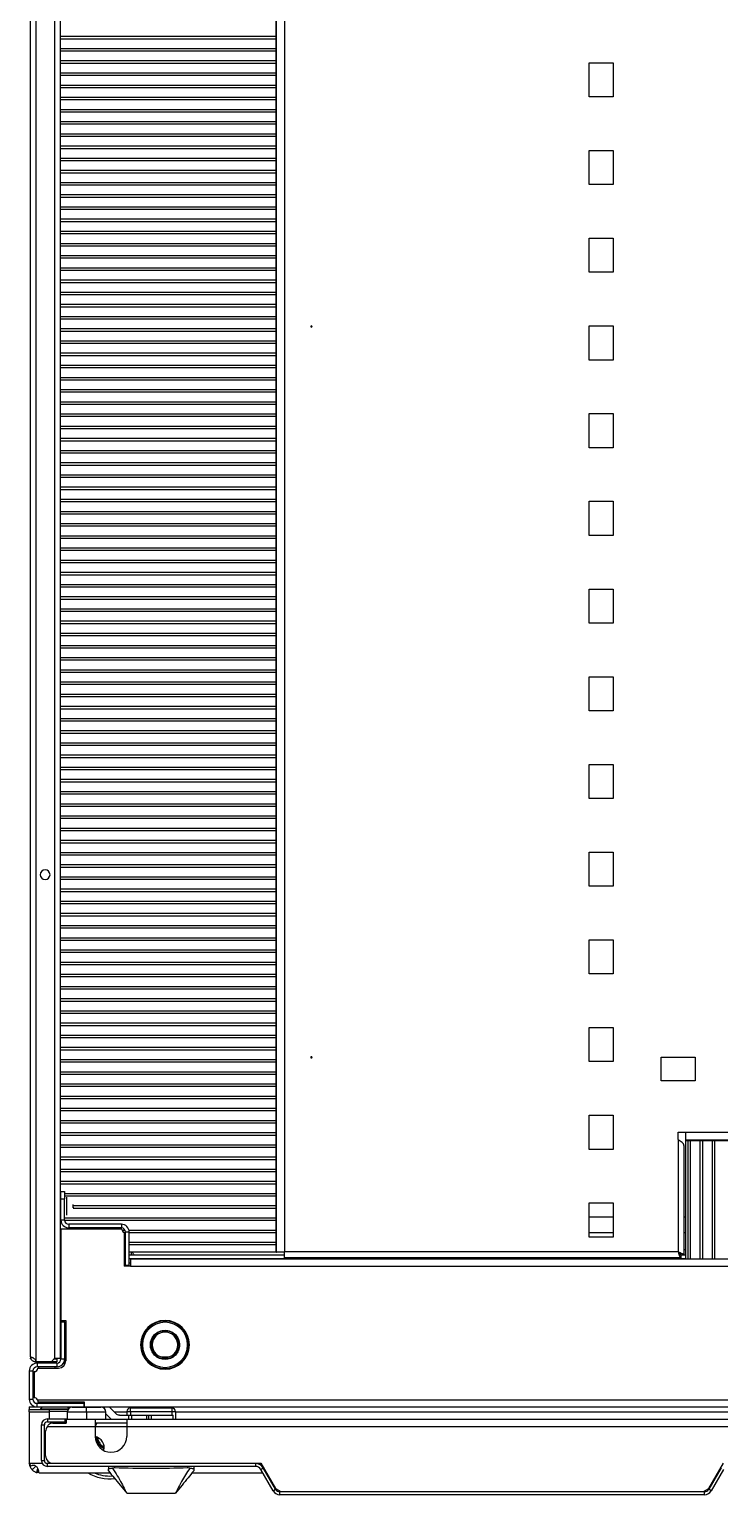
# Model space of a CAD drawing. Header units: millimetres. Extents: x 167 to 1022, y 285 to 720.
# Drawn here: x 671.8 to 700.1, y 599.3 to 659.5 of the extents above; entities that cross this region are included whole.
import ezdxf

# ---------------------------------------------------------------- set-up
doc = ezdxf.new("R2010")
doc.units = ezdxf.units.MM

msp = doc.modelspace()

# ---------------------------------------------------------------- linework, layer by layer
at = {"color": 7, "linetype": 'Continuous', "lineweight": 25}
for p, q in [((671.784, 713.524), (671.784, 605.004)), ((672.024, 713.715), (672.024, 604.812)), ((672.784, 713.639), (672.784, 604.889)), ((673.024, 713.624), (673.024, 604.904)), ((681.884, 609.264), (681.884, 709.264)), ((681.907, 609.264), (681.907, 709.264)), ((682.234, 709.249), (682.234, 609.279)), ((681.884, 659.164), (673.024, 659.164)), ((681.884, 659.064), (673.024, 659.064)), ((681.884, 658.664), (673.024, 658.664)), ((681.884, 658.564), (673.024, 658.564)), ((681.884, 658.164), (673.024, 658.164)), ((681.884, 658.064), (673.024, 658.064)), ((694.734, 658.089), (695.714, 658.089)), ((694.734, 656.689), (694.734, 658.089)), ((695.714, 658.089), (695.714, 656.689)), ((681.884, 657.664), (673.024, 657.664)), ((681.884, 657.564), (673.024, 657.564)), ((681.884, 657.164), (673.024, 657.164)), ((681.884, 657.064), (673.024, 657.064)), ((681.884, 656.664), (673.024, 656.664)), ((681.884, 656.564), (673.024, 656.564)), ((695.714, 656.689), (694.734, 656.689)), ((681.884, 656.164), (673.024, 656.164)), ((681.884, 656.064), (673.024, 656.064)), ((681.884, 655.664), (673.024, 655.664)), ((681.884, 655.564), (673.024, 655.564)), ((681.884, 655.164), (673.024, 655.164)), ((681.884, 655.064), (673.024, 655.064)), ((681.884, 654.664), (673.024, 654.664)), ((681.884, 654.564), (673.024, 654.564)), ((694.734, 653.089), (694.734, 654.489)), ((694.734, 654.489), (695.714, 654.489)), ((695.714, 654.489), (695.714, 653.089)), ((681.884, 654.164), (673.024, 654.164)), ((681.884, 654.064), (673.024, 654.064)), ((681.884, 653.664), (673.024, 653.664)), ((681.884, 653.564), (673.024, 653.564)), ((681.884, 653.164), (673.024, 653.164)), ((681.884, 653.064), (673.024, 653.064)), ((681.884, 652.664), (673.024, 652.664)), ((695.714, 653.089), (694.734, 653.089)), ((681.884, 652.564), (673.024, 652.564)), ((681.884, 652.164), (673.024, 652.164)), ((681.884, 652.064), (673.024, 652.064)), ((681.884, 651.664), (673.024, 651.664)), ((681.884, 651.564), (673.024, 651.564)), ((681.884, 651.164), (673.024, 651.164)), ((681.884, 651.064), (673.024, 651.064)), ((694.734, 650.889), (695.714, 650.889)), ((694.734, 649.489), (694.734, 650.889)), ((695.714, 650.889), (695.714, 649.489)), ((681.884, 650.664), (673.024, 650.664)), ((681.884, 650.564), (673.024, 650.564)), ((681.884, 650.164), (673.024, 650.164)), ((681.884, 650.064), (673.024, 650.064)), ((681.884, 649.664), (673.024, 649.664)), ((681.884, 649.564), (673.024, 649.564)), ((681.884, 649.164), (673.024, 649.164)), ((681.884, 649.064), (673.024, 649.064)), ((695.714, 649.489), (694.734, 649.489)), ((681.884, 648.664), (673.024, 648.664)), ((681.884, 648.564), (673.024, 648.564)), ((681.884, 648.164), (673.024, 648.164)), ((681.884, 648.064), (673.024, 648.064)), ((681.884, 647.664), (673.024, 647.664)), ((681.884, 647.564), (673.024, 647.564)), ((683.334, 647.264), (683.334, 647.289)), ((683.334, 647.264), (683.334, 647.239)), ((694.734, 645.889), (694.734, 647.289)), ((694.734, 647.289), (695.714, 647.289)), ((695.714, 647.289), (695.714, 645.889)), ((681.884, 647.164), (673.024, 647.164)), ((681.884, 647.064), (673.024, 647.064)), ((681.884, 646.664), (673.024, 646.664)), ((681.884, 646.564), (673.024, 646.564)), ((681.884, 646.164), (673.024, 646.164)), ((681.884, 646.064), (673.024, 646.064)), ((681.884, 645.664), (673.024, 645.664)), ((681.884, 645.564), (673.024, 645.564)), ((695.714, 645.889), (694.734, 645.889)), ((681.884, 645.164), (673.024, 645.164)), ((681.884, 645.064), (673.024, 645.064)), ((681.884, 644.664), (673.024, 644.664)), ((681.884, 644.564), (673.024, 644.564)), ((681.884, 644.164), (673.024, 644.164)), ((681.884, 644.064), (673.024, 644.064)), ((681.884, 643.664), (673.024, 643.664)), ((694.734, 643.689), (695.714, 643.689)), ((694.734, 642.289), (694.734, 643.689)), ((695.714, 643.689), (695.714, 642.289)), ((681.884, 643.564), (673.024, 643.564)), ((681.884, 643.164), (673.024, 643.164)), ((681.884, 643.064), (673.024, 643.064)), ((681.884, 642.664), (673.024, 642.664)), ((681.884, 642.564), (673.024, 642.564)), ((681.884, 642.164), (673.024, 642.164)), ((681.884, 642.064), (673.024, 642.064)), ((695.714, 642.289), (694.734, 642.289)), ((681.884, 641.664), (673.024, 641.664)), ((681.884, 641.564), (673.024, 641.564)), ((681.884, 641.164), (673.024, 641.164)), ((681.884, 641.064), (673.024, 641.064)), ((681.884, 640.664), (673.024, 640.664)), ((681.884, 640.564), (673.024, 640.564)), ((681.884, 640.164), (673.024, 640.164)), ((681.884, 640.064), (673.024, 640.064)), ((694.734, 638.689), (694.734, 640.089)), ((694.734, 640.089), (695.714, 640.089)), ((695.714, 640.089), (695.714, 638.689)), ((681.884, 639.664), (673.024, 639.664)), ((681.884, 639.564), (673.024, 639.564)), ((681.884, 639.164), (673.024, 639.164)), ((681.884, 639.064), (673.024, 639.064)), ((681.884, 638.664), (673.024, 638.664)), ((681.884, 638.564), (673.024, 638.564)), ((695.714, 638.689), (694.734, 638.689)), ((681.884, 638.164), (673.024, 638.164)), ((681.884, 638.064), (673.024, 638.064)), ((681.884, 637.664), (673.024, 637.664)), ((681.884, 637.564), (673.024, 637.564)), ((681.884, 637.164), (673.024, 637.164)), ((681.884, 637.064), (673.024, 637.064)), ((681.884, 636.664), (673.024, 636.664)), ((681.884, 636.564), (673.024, 636.564)), ((694.734, 636.489), (695.714, 636.489)), ((694.734, 635.089), (694.734, 636.489)), ((695.714, 636.489), (695.714, 635.089)), ((681.884, 636.164), (673.024, 636.164)), ((681.884, 636.064), (673.024, 636.064)), ((681.884, 635.664), (673.024, 635.664)), ((681.884, 635.564), (673.024, 635.564)), ((681.884, 635.164), (673.024, 635.164)), ((681.884, 635.064), (673.024, 635.064)), ((681.884, 634.664), (673.024, 634.664)), ((695.714, 635.089), (694.734, 635.089)), ((681.884, 634.564), (673.024, 634.564)), ((681.884, 634.164), (673.024, 634.164)), ((681.884, 634.064), (673.024, 634.064)), ((681.884, 633.664), (673.024, 633.664)), ((681.884, 633.564), (673.024, 633.564)), ((681.884, 633.164), (673.024, 633.164)), ((681.884, 633.064), (673.024, 633.064)), ((694.734, 631.489), (694.734, 632.889)), ((694.734, 632.889), (695.714, 632.889)), ((695.714, 632.889), (695.714, 631.489)), ((681.884, 632.664), (673.024, 632.664)), ((681.884, 632.564), (673.024, 632.564)), ((681.884, 632.164), (673.024, 632.164)), ((681.884, 632.064), (673.024, 632.064)), ((681.884, 631.664), (673.024, 631.664)), ((681.884, 631.564), (673.024, 631.564)), ((681.884, 631.164), (673.024, 631.164)), ((681.884, 631.064), (673.024, 631.064)), ((695.714, 631.489), (694.734, 631.489)), ((681.884, 630.664), (673.024, 630.664)), ((681.884, 630.564), (673.024, 630.564)), ((681.884, 630.164), (673.024, 630.164)), ((681.884, 630.064), (673.024, 630.064)), ((681.884, 629.664), (673.024, 629.664)), ((681.884, 629.564), (673.024, 629.564)), ((694.734, 629.289), (695.714, 629.289)), ((694.734, 627.889), (694.734, 629.289)), ((695.714, 629.289), (695.714, 627.889)), ((681.884, 629.164), (673.024, 629.164)), ((681.884, 629.064), (673.024, 629.064)), ((681.884, 628.664), (673.024, 628.664)), ((681.884, 628.564), (673.024, 628.564)), ((681.884, 628.164), (673.024, 628.164)), ((681.884, 628.064), (673.024, 628.064)), ((681.884, 627.664), (673.024, 627.664)), ((681.884, 627.564), (673.024, 627.564)), ((695.714, 627.889), (694.734, 627.889)), ((681.884, 627.164), (673.024, 627.164)), ((681.884, 627.064), (673.024, 627.064)), ((681.884, 626.664), (673.024, 626.664)), ((681.884, 626.564), (673.024, 626.564)), ((681.884, 626.164), (673.024, 626.164)), ((681.884, 626.064), (673.024, 626.064)), ((681.884, 625.664), (673.024, 625.664)), ((681.884, 625.564), (673.024, 625.564)), ((694.734, 624.289), (694.734, 625.689)), ((694.734, 625.689), (695.714, 625.689)), ((695.714, 625.689), (695.714, 624.289)), ((681.884, 625.164), (673.024, 625.164)), ((681.884, 625.064), (673.024, 625.064)), ((681.884, 624.664), (673.024, 624.664)), ((681.884, 624.564), (673.024, 624.564)), ((681.884, 624.164), (673.024, 624.164)), ((681.884, 624.064), (673.024, 624.064)), ((695.714, 624.289), (694.734, 624.289)), ((681.884, 623.664), (673.024, 623.664)), ((681.884, 623.564), (673.024, 623.564)), ((681.884, 623.164), (673.024, 623.164)), ((681.884, 623.064), (673.024, 623.064)), ((681.884, 622.664), (673.024, 622.664)), ((681.884, 622.564), (673.024, 622.564)), ((681.884, 622.164), (673.024, 622.164)), ((681.884, 622.064), (673.024, 622.064)), ((694.734, 622.089), (695.714, 622.089)), ((694.734, 620.689), (694.734, 622.089)), ((695.714, 622.089), (695.714, 620.689)), ((681.884, 621.664), (673.024, 621.664)), ((681.884, 621.564), (673.024, 621.564)), ((681.884, 621.164), (673.024, 621.164)), ((681.884, 621.064), (673.024, 621.064)), ((681.884, 620.664), (673.024, 620.664)), ((681.884, 620.564), (673.024, 620.564)), ((681.884, 620.164), (673.024, 620.164)), ((695.714, 620.689), (694.734, 620.689)), ((681.884, 620.064), (673.024, 620.064)), ((681.884, 619.664), (673.024, 619.664)), ((681.884, 619.564), (673.024, 619.564)), ((681.884, 619.164), (673.024, 619.164)), ((681.884, 619.064), (673.024, 619.064)), ((681.884, 618.664), (673.024, 618.664)), ((681.884, 618.564), (673.024, 618.564)), ((694.734, 617.089), (694.734, 618.489)), ((694.734, 618.489), (695.714, 618.489)), ((695.714, 618.489), (695.714, 617.089)), ((681.884, 618.164), (673.024, 618.164)), ((681.884, 618.064), (673.024, 618.064)), ((681.884, 617.664), (673.024, 617.664)), ((681.884, 617.564), (673.024, 617.564)), ((681.884, 617.164), (673.024, 617.164)), ((683.334, 617.264), (683.334, 617.289)), ((683.334, 617.264), (683.334, 617.239)), ((697.684, 617.279), (699.084, 617.279)), ((697.684, 616.299), (697.684, 617.279)), ((699.084, 617.279), (699.084, 616.299)), ((681.884, 617.064), (673.024, 617.064)), ((681.884, 616.664), (673.024, 616.664)), ((681.884, 616.564), (673.024, 616.564)), ((695.714, 617.089), (694.734, 617.089)), ((681.884, 616.164), (673.024, 616.164)), ((681.884, 616.064), (673.024, 616.064)), ((699.084, 616.299), (697.684, 616.299)), ((681.884, 615.664), (673.024, 615.664)), ((681.884, 615.564), (673.024, 615.564)), ((681.884, 615.164), (673.024, 615.164)), ((681.884, 615.064), (673.024, 615.064)), ((694.734, 614.889), (695.714, 614.889)), ((694.734, 613.489), (694.734, 614.889)), ((695.714, 614.889), (695.714, 613.489)), ((681.884, 614.664), (673.024, 614.664)), ((681.884, 614.564), (673.024, 614.564)), ((681.884, 614.164), (673.024, 614.164)), ((698.384, 614.189), (719.984, 614.189)), ((698.384, 613.889), (698.384, 614.189)), ((698.684, 614.189), (698.684, 613.862)), ((681.884, 614.064), (673.024, 614.064)), ((681.884, 613.664), (673.024, 613.664)), ((681.884, 613.564), (673.024, 613.564)), ((698.384, 613.889), (698.384, 609.279)), ((698.624, 613.649), (698.624, 609.159)), ((719.684, 613.862), (698.684, 613.862)), ((698.684, 613.862), (698.684, 613.839)), ((698.684, 613.839), (698.684, 608.994)), ((719.684, 613.839), (698.684, 613.839)), ((698.784, 613.839), (698.784, 608.994)), ((698.884, 613.839), (698.884, 608.994)), ((699.284, 613.839), (699.284, 608.994)), ((699.384, 613.839), (699.384, 608.994)), ((699.784, 613.839), (699.784, 608.994)), ((699.884, 613.839), (699.884, 608.994)), ((681.884, 613.164), (673.024, 613.164)), ((681.884, 613.064), (673.024, 613.064)), ((695.714, 613.489), (694.734, 613.489)), ((681.884, 612.664), (673.024, 612.664)), ((681.884, 612.564), (673.024, 612.564)), ((681.884, 612.164), (673.024, 612.164)), ((681.884, 612.064), (673.024, 612.064)), ((673.054, 611.764), (673.204, 611.764)), ((673.054, 611.464), (673.054, 611.764)), ((673.204, 611.764), (673.204, 611.464)), ((673.054, 611.664), (673.024, 611.664)), ((673.054, 611.564), (673.024, 611.564)), ((673.054, 611.164), (673.024, 611.164)), ((673.054, 611.464), (673.204, 611.464)), ((673.054, 610.584), (673.054, 611.464)), ((681.884, 611.664), (673.204, 611.664)), ((681.884, 611.564), (673.204, 611.564)), ((673.204, 610.584), (673.204, 611.464)), ((673.284, 611.587), (673.284, 611.564)), ((673.284, 611.526), (673.284, 610.782)), ((673.553, 611.089), (673.553, 611.219)), ((681.884, 611.164), (673.553, 611.164)), ((694.734, 609.889), (694.734, 611.289)), ((694.734, 611.289), (695.714, 611.289)), ((695.714, 611.289), (695.714, 609.889)), ((673.054, 611.064), (673.024, 611.064)), ((673.054, 610.664), (673.024, 610.664)), ((673.054, 610.564), (673.024, 610.564)), ((673.204, 610.584), (673.054, 610.584)), ((681.884, 610.664), (673.204, 610.664)), ((681.884, 610.564), (673.205, 610.564)), ((681.884, 611.064), (673.552, 611.064)), ((694.734, 610.714), (695.714, 610.714)), ((698.624, 610.714), (698.684, 610.714)), ((673.054, 610.164), (673.024, 610.164)), ((673.054, 610.064), (673.024, 610.064)), ((673.054, 610.214), (673.054, 606.464)), ((675.554, 610.214), (673.054, 610.214)), ((675.534, 610.414), (673.374, 610.414)), ((673.374, 610.414), (673.374, 610.264)), ((675.534, 610.264), (673.374, 610.264)), ((675.534, 610.414), (675.534, 610.264)), ((675.689, 610.164), (675.562, 610.164)), ((675.654, 610.072), (675.654, 608.694)), ((675.704, 610.064), (675.654, 610.064)), ((675.854, 610.094), (675.704, 610.094)), ((675.704, 608.724), (675.704, 610.094)), ((681.884, 610.164), (675.846, 610.164)), ((675.854, 608.724), (675.854, 610.094)), ((681.884, 610.064), (675.854, 610.064)), ((695.714, 610.064), (694.734, 610.064)), ((698.684, 610.064), (698.624, 610.064)), ((673.054, 609.664), (673.024, 609.664)), ((673.054, 609.564), (673.024, 609.564)), ((675.704, 609.664), (675.654, 609.664)), ((675.704, 609.564), (675.654, 609.564)), ((681.884, 609.664), (675.854, 609.664)), ((681.884, 609.564), (675.854, 609.564)), ((695.714, 609.889), (694.734, 609.889)), ((698.684, 609.364), (698.624, 609.364)), ((673.054, 609.264), (673.024, 609.264)), ((675.704, 609.264), (675.654, 609.264)), ((675.674, 609.264), (675.674, 608.694)), ((675.674, 609.014), (675.704, 609.014)), ((675.854, 608.724), (675.704, 608.724)), ((675.704, 608.724), (675.704, 608.694)), ((681.884, 609.264), (675.854, 609.264)), ((675.854, 609.154), (682.234, 609.154)), ((675.854, 609.004), (682.704, 609.004)), ((675.854, 608.834), (675.904, 608.834)), ((675.854, 608.724), (675.854, 608.694)), ((675.904, 608.994), (742.464, 608.994)), ((675.904, 608.994), (675.904, 608.694)), ((675.954, 609.154), (675.954, 609.264)), ((681.884, 609.264), (681.907, 609.264)), ((682.234, 609.264), (681.907, 609.264)), ((682.234, 609.039), (682.234, 609.279)), ((698.384, 609.279), (682.234, 609.279)), ((698.504, 609.039), (682.234, 609.039)), ((682.704, 609.004), (682.714, 608.994)), ((683.38, 609.004), (682.704, 609.004)), ((683.004, 609.004), (683.004, 609.039)), ((683.379, 608.994), (683.38, 609.004)), ((683.38, 609.004), (683.904, 609.004)), ((683.604, 609.004), (683.604, 609.039)), ((683.893, 608.994), (683.904, 609.004)), ((683.904, 609.004), (698.684, 609.004)), ((698.49, 609.154), (698.684, 609.154)), ((698.504, 609.159), (698.624, 609.159)), ((698.504, 609.159), (698.504, 609.039)), ((673.054, 608.484), (673.024, 608.514)), ((675.904, 608.694), (675.654, 608.694)), ((675.904, 608.694), (742.464, 608.694)), ((673.024, 607.964), (673.054, 607.994)), ((673.054, 606.464), (673.254, 606.464)), ((673.054, 606.414), (673.054, 604.884)), ((673.054, 606.414), (673.204, 606.414)), ((673.204, 606.414), (673.204, 606.464)), ((673.204, 606.414), (673.204, 604.884)), ((673.254, 606.464), (673.254, 604.814)), ((673.054, 606.114), (673.024, 606.105)), ((673.024, 606.054), (673.054, 606.054)), ((677.324, 605.989), (677.216, 605.967)), ((673.024, 605.554), (673.054, 605.554)), ((673.024, 605.122), (673.054, 605.114)), ((676.399, 605.464), (676.349, 605.464)), ((676.749, 605.464), (676.799, 605.464)), ((677.899, 605.464), (677.849, 605.464)), ((678.249, 605.464), (678.299, 605.464)), ((671.784, 605.004), (671.798, 604.951)), ((671.784, 605.004), (671.799, 604.919)), ((671.798, 604.951), (671.837, 604.951)), ((671.799, 604.919), (671.866, 604.944)), ((672.024, 604.764), (672.024, 604.812)), ((672.674, 604.764), (672.03, 604.764)), ((672.074, 604.714), (672.074, 604.564)), ((672.884, 604.714), (672.074, 604.714)), ((672.884, 604.564), (672.074, 604.564)), ((672.079, 604.734), (672.879, 604.734)), ((672.104, 604.514), (672.954, 604.514)), ((672.149, 604.714), (672.149, 604.734)), ((672.149, 604.514), (672.149, 604.564)), ((672.684, 604.764), (672.674, 604.764)), ((672.684, 604.791), (672.684, 604.764)), ((672.884, 604.764), (672.684, 604.764)), ((672.773, 604.884), (672.884, 604.884)), ((672.809, 604.714), (672.809, 604.734)), ((672.809, 604.514), (672.809, 604.564)), ((673.024, 604.904), (672.882, 604.904)), ((672.884, 604.884), (672.884, 604.764)), ((672.884, 604.714), (672.884, 604.564)), ((673.054, 604.884), (673.204, 604.884)), ((673.204, 604.974), (673.254, 604.974)), ((673.204, 604.884), (673.204, 604.804)), ((673.204, 604.654), (673.204, 604.804)), ((673.204, 604.804), (673.254, 604.804)), ((673.204, 604.654), (673.207, 604.654)), ((677.148, 604.974), (677.5, 604.974)), ((677.324, 604.939), (677.432, 604.96)), ((671.754, 604.394), (671.904, 604.394)), ((671.754, 604.394), (671.754, 603.234)), ((671.904, 604.394), (671.904, 603.234)), ((671.954, 604.364), (671.954, 603.29)), ((671.754, 603.234), (671.904, 603.234)), ((671.754, 602.914), (672.074, 602.914)), ((671.754, 602.914), (671.754, 602.814)), ((671.754, 602.714), (671.754, 602.814)), ((671.754, 602.814), (672.585, 602.814)), ((671.754, 602.714), (671.754, 600.614)), ((671.754, 602.714), (672.564, 602.714)), ((672.074, 602.914), (672.074, 603.064)), ((672.074, 603.064), (674.001, 603.064)), ((672.074, 602.914), (674.001, 602.914)), ((672.084, 603.214), (746.283, 603.214)), ((674.019, 603.114), (672.104, 603.114)), ((672.284, 602.914), (672.214, 602.844)), ((672.214, 602.844), (672.214, 602.824)), ((672.214, 602.844), (673.371, 602.844)), ((672.214, 602.824), (673.354, 602.824)), ((672.359, 603.114), (672.359, 603.064)), ((672.564, 602.724), (672.564, 602.424)), ((673.315, 602.724), (672.564, 602.724)), ((672.669, 603.114), (672.669, 603.064)), ((672.839, 603.114), (672.839, 603.064)), ((673.284, 603.114), (673.284, 603.064)), ((673.314, 602.704), (673.314, 602.404)), ((674.104, 602.704), (673.314, 602.704)), ((673.324, 602.914), (673.383, 602.855)), ((673.354, 602.884), (673.354, 602.914)), ((673.514, 602.904), (674.104, 602.904)), ((673.729, 603.064), (673.729, 603.114)), ((674.001, 602.914), (674.001, 603.064)), ((674.019, 603.064), (674.001, 603.064)), ((674.019, 602.914), (674.001, 602.914)), ((674.019, 602.914), (674.019, 603.114)), ((674.019, 602.914), (744.349, 602.914)), ((674.104, 602.904), (674.694, 602.904)), ((674.104, 602.704), (674.104, 602.904)), ((674.104, 602.704), (674.104, 602.404)), ((674.894, 602.704), (674.104, 602.704)), ((674.532, 602.904), (674.532, 602.914)), ((674.575, 602.904), (674.575, 602.914)), ((674.894, 602.404), (674.894, 602.704)), ((675.038, 602.914), (675.319, 602.632)), ((675.238, 602.714), (675.754, 602.714)), ((675.754, 602.724), (675.904, 602.724)), ((675.754, 602.724), (675.754, 602.574)), ((675.904, 602.724), (675.904, 602.874)), ((675.904, 602.874), (677.604, 602.874)), ((675.904, 602.724), (677.604, 602.724)), ((675.904, 602.724), (675.904, 602.574)), ((677.604, 602.874), (677.604, 602.724)), ((677.604, 602.724), (677.754, 602.724)), ((677.604, 602.724), (677.604, 602.574)), ((677.754, 602.724), (677.754, 602.404)), ((677.754, 602.714), (741.881, 602.714)), ((672.254, 602.184), (672.374, 602.184)), ((672.254, 600.714), (672.254, 602.184)), ((672.374, 600.714), (672.374, 602.184)), ((674.454, 602.104), (672.488, 602.104)), ((672.494, 602.424), (672.494, 602.304)), ((672.494, 602.424), (673.214, 602.424)), ((672.494, 602.304), (673.214, 602.304)), ((672.724, 602.254), (673.264, 602.254)), ((672.929, 602.264), (672.933, 602.254)), ((672.929, 602.264), (673.264, 602.264)), ((673.014, 602.304), (673.014, 602.264)), ((673.214, 602.424), (673.214, 602.304)), ((673.214, 602.424), (673.314, 602.424)), ((673.214, 602.304), (673.264, 602.304)), ((673.264, 602.404), (673.264, 602.254)), ((674.454, 602.404), (673.264, 602.404)), ((674.47, 602.404), (674.454, 602.404)), ((674.454, 602.404), (674.454, 602.104)), ((675.754, 602.254), (674.454, 602.254)), ((674.454, 602.084), (674.529, 602.244)), ((674.529, 602.244), (674.454, 602.244)), ((674.454, 602.104), (674.454, 601.704)), ((675.754, 602.104), (674.463, 602.104)), ((675.754, 602.404), (674.47, 602.404)), ((675.124, 602.404), (674.894, 602.634)), ((675.461, 602.574), (675.839, 602.574)), ((675.754, 602.404), (675.754, 602.104)), ((742.694, 602.404), (675.754, 602.404)), ((675.754, 602.104), (675.754, 601.704)), ((742.694, 602.104), (675.754, 602.104)), ((675.839, 602.574), (675.961, 602.574)), ((675.839, 602.404), (675.839, 602.574)), ((675.961, 602.574), (676.566, 602.574)), ((675.961, 602.404), (675.961, 602.574)), ((676.566, 602.574), (676.645, 602.574)), ((676.566, 602.574), (676.566, 602.404)), ((676.645, 602.574), (676.764, 602.574)), ((676.645, 602.574), (676.645, 602.404)), ((676.764, 602.574), (677.654, 602.574)), ((676.764, 602.404), (676.764, 602.574)), ((677.654, 602.404), (677.654, 602.574)), ((672.424, 600.904), (672.424, 601.918)), ((674.559, 601.644), (674.598, 601.644)), ((674.582, 601.572), (674.568, 601.644)), ((671.834, 600.49), (671.754, 600.614)), ((671.754, 600.614), (672.276, 600.614)), ((671.871, 600.331), (672.012, 600.472)), ((672.06, 600.225), (672.102, 600.399)), ((672.107, 600.221), (672.107, 600.39)), ((672.254, 600.714), (672.374, 600.714)), ((672.427, 600.614), (672.647, 600.614)), ((672.494, 600.474), (672.494, 600.594)), ((681.046, 600.594), (672.494, 600.594)), ((681.046, 600.474), (672.494, 600.474)), ((672.724, 600.604), (681.264, 600.604)), ((675.004, 600.474), (675.004, 600.372)), ((675.254, 600.41), (675.167, 600.406)), ((675.254, 600.474), (675.254, 600.41)), ((675.354, 600.604), (675.354, 600.594)), ((675.554, 600.594), (675.564, 600.604)), ((676.254, 600.594), (676.254, 600.604)), ((677.254, 600.594), (677.254, 600.604)), ((677.944, 600.604), (677.954, 600.594)), ((678.154, 600.604), (678.154, 600.594)), ((678.254, 600.474), (678.254, 600.41)), ((678.341, 600.406), (678.254, 600.41)), ((678.504, 600.474), (678.504, 600.372)), ((681.046, 600.474), (681.046, 600.594)), ((681.254, 600.354), (681.357, 600.414)), ((681.762, 599.474), (681.254, 600.354)), ((681.264, 600.604), (681.859, 599.574)), ((681.866, 599.534), (681.357, 600.414)), ((700.151, 600.414), (699.642, 599.534)), ((699.649, 599.574), (700.244, 600.604)), ((700.254, 600.354), (699.746, 599.474)), ((672.154, 600.214), (672.06, 600.225)), ((672.154, 600.214), (672.107, 600.221)), ((672.154, 600.214), (675.066, 600.214)), ((678.441, 600.214), (681.334, 600.214)), ((681.473, 600.214), (681.489, 600.214)), ((700.019, 600.214), (700.035, 600.214)), ((675.724, 599.424), (675.772, 599.374)), ((677.735, 599.374), (677.783, 599.423)), ((681.762, 599.474), (681.866, 599.534)), ((681.859, 599.574), (682.084, 599.444)), ((682.039, 599.314), (682.039, 599.434)), ((699.469, 599.434), (682.039, 599.434)), ((699.469, 599.314), (682.039, 599.314)), ((682.084, 599.444), (699.424, 599.444)), ((699.424, 599.444), (699.649, 599.574)), ((699.469, 599.314), (699.469, 599.434)), ((699.746, 599.474), (699.642, 599.534))]:
    msp.add_line(p, q, dxfattribs=at)
at = {"color": 7, "linetype": 'Continuous', "lineweight": 25, "flags": 128}
for points in [[(672.079, 604.734), (672.125, 604.757), (672.141, 604.764)], [(672.879, 604.734), (672.832, 604.757), (672.817, 604.764)], [(674.031, 602.904), (674.02, 602.909), (674.006, 602.914)]]:
    msp.add_lwpolyline(points, dxfattribs=at)
at = {"color": 7, "linetype": 'Continuous', "lineweight": 25}
for centre, radius, start, end in [((683.334, 647.264), 0.025, 90, 270), ((683.334, 647.264), 0.025, 270, 90), ((672.404, 624.764), 0.2, 0, 180), ((672.404, 624.764), 0.2, 180, 0), ((683.334, 617.264), 0.025, 90, 270), ((683.334, 617.264), 0.025, 270, 90), ((673.374, 610.584), 0.32, 180, 270), ((673.374, 610.584), 0.17, 180, 270), ((675.534, 610.094), 0.32, 0, 90), ((675.534, 610.094), 0.17, 0, 90), ((675.704, 610.214), 0.15, 180, 250.52878), ((675.157, 608.714), 0.997, 26.18698, 33.47873), ((677.324, 605.464), 1, 0, 180), ((677.324, 605.464), 0.975, 360, 180), ((677.324, 605.464), 0.925, 360, 180), ((677.324, 605.464), 0.575, 360, 180), ((677.324, 605.464), 0.525, 360, 180), ((677.324, 605.464), 1, 180, 0), ((677.324, 605.464), 0.975, 180, 360), ((677.324, 605.464), 0.925, 180, 360), ((677.324, 605.464), 0.575, 180, 360), ((677.324, 605.464), 0.525, 180, 360), ((672.074, 604.394), 0.32, 90, 180), ((672.074, 604.394), 0.17, 90, 180), ((671.954, 604.514), 0.15, 270, 0), ((671.84, 604.764), 0.19, 0, 14.80104), ((672.857, 604.714), 0.19, 112.82211, 164.74248), ((672.884, 604.884), 0.17, 270, 0), ((672.884, 604.884), 0.32, 270, 0), ((672.954, 604.814), 0.3, 270, 0), ((672.074, 603.234), 0.32, 180, 270), ((672.074, 603.234), 0.17, 180, 270), ((671.954, 603.14), 0.15, 29.56715, 90), ((672.764, 602.724), 0.2, 150, 180), ((673.514, 602.704), 0.2, 90, 180), ((674.694, 602.704), 0.2, 0, 90), ((675.904, 602.724), 0.15, 90, 180), ((677.604, 602.724), 0.15, 0, 90), ((672.494, 602.184), 0.24, 90, 180), ((672.494, 602.184), 0.12, 90, 180), ((672.724, 601.918), 0.3, 141.69356, 180), ((675.104, 601.704), 0.65, 180, 0), ((674.374, 601.254), 0.45, 343.54802, 79.75453), ((675.054, 601.714), 0.55, 183.06682, 245.08757), ((675.054, 601.714), 0.5, 185.57911, 188.04785), ((675.054, 601.714), 0.5, 188.04785, 242.57528), ((672.724, 600.904), 0.3, 180, 270), ((672.494, 600.714), 0.24, 180, 270), ((672.494, 600.714), 0.12, 180, 270), ((681.046, 600.234), 0.36, 30, 90), ((681.046, 600.234), 0.24, 30, 90), ((675.054, 601.714), 1.75, 238.99728, 276.74326), ((675.054, 601.714), 1.634, 246.64966, 273.73062), ((682.039, 599.634), 0.32, 210, 270), ((682.039, 599.634), 0.2, 210, 270), ((699.469, 599.634), 0.2, 270, 330), ((699.469, 599.634), 0.32, 270, 330)]:
    msp.add_arc(centre, radius, start, end, dxfattribs=at)
for points, knots in [([(698.624, 613.649), (698.62, 613.669), (698.613, 613.709), (698.557, 613.769), (698.478, 613.829), (698.415, 613.869), (698.384, 613.889)], [0, 0, 0, 0, 0.25, 0.5, 0.75, 1, 1, 1, 1]), ([(673.584, 611.089), (673.582, 611.089), (673.58, 611.089), (673.562, 611.089), (673.553, 611.089)], [0, 0, 0, 0, 0.500044, 1, 1, 1, 1]), ([(698.384, 609.279), (698.399, 609.269), (698.431, 609.249), (698.471, 609.219), (698.498, 609.189), (698.502, 609.169), (698.504, 609.159)], [0, 0, 0, 0, 0.250003, 0.5, 0.749997, 1, 1, 1, 1]), ([(698.384, 609.279), (698.415, 609.269), (698.478, 609.249), (698.557, 609.219), (698.613, 609.189), (698.62, 609.169), (698.624, 609.159)], [0, 0, 0, 0, 0.250004, 0.5, 0.749996, 1, 1, 1, 1]), ([(698.384, 609.279), (698.394, 609.263), (698.414, 609.232), (698.444, 609.192), (698.474, 609.164), (698.494, 609.161), (698.504, 609.159)], [0, 0, 0, 0, 0.250003, 0.5, 0.749997, 1, 1, 1, 1]), ([(698.384, 609.279), (698.394, 609.247), (698.414, 609.185), (698.444, 609.105), (698.474, 609.05), (698.494, 609.042), (698.504, 609.039)], [0, 0, 0, 0, 0.250004, 0.5, 0.749996, 1, 1, 1, 1]), ([(676.799, 605.464), (676.799, 605.464), (676.786, 605.402), (676.811, 605.34), (676.836, 605.278)], [0, 0, 0, 0, 0.000103, 1, 1, 1, 1]), ([(677.849, 605.464), (677.849, 605.464), (677.861, 605.526), (677.836, 605.588), (677.812, 605.65)], [0, 0, 0, 0, 0.000103, 1, 1, 1, 1]), ([(671.787, 605.003), (671.789, 604.992), (671.793, 604.975), (671.802, 604.958), (671.805, 604.951)], [0, 0, 0, 0, 0.630935, 1, 1, 1, 1]), ([(672.024, 604.812), (672.018, 604.826), (672.005, 604.852), (671.975, 604.884), (671.941, 604.91), (671.905, 604.93), (671.871, 604.944), (671.84, 604.952), (671.814, 604.955), (671.803, 604.953), (671.798, 604.951)], [0, 0, 0, 0, 0.124893, 0.249876, 0.374897, 0.499919, 0.624947, 0.749965, 0.874984, 1, 1, 1, 1]), ([(672.024, 604.764), (672.01, 604.765), (671.982, 604.766), (671.942, 604.777), (671.905, 604.794), (671.872, 604.817), (671.844, 604.843), (671.823, 604.871), (671.808, 604.898), (671.802, 604.912), (671.799, 604.919)], [0, 0, 0, 0, 0.125007, 0.250015, 0.375023, 0.500038, 0.625051, 0.750066, 0.875064, 1, 1, 1, 1]), ([(672.882, 604.904), (672.866, 604.903), (672.834, 604.902), (672.8, 604.893), (672.784, 604.889)], [0, 0, 0, 0, 0.499987, 1, 1, 1, 1]), ([(672.084, 603.214), (672.09, 603.197), (672.101, 603.164), (672.103, 603.131), (672.104, 603.114)], [0, 0, 0, 0, 0.499972, 1, 1, 1, 1]), ([(672.724, 602.254), (672.699, 602.252), (672.649, 602.248), (672.584, 602.214), (672.528, 602.166), (672.502, 602.125), (672.488, 602.104)], [0, 0, 0, 0, 0.250409, 0.499137, 0.750771, 1, 1, 1, 1]), ([(675.461, 602.574), (675.431, 602.577), (675.379, 602.583), (675.338, 602.617), (675.319, 602.632)], [0, 0, 0, 0, 0.558041, 1, 1, 1, 1]), ([(671.754, 600.596), (671.754, 600.594), (671.754, 600.59), (671.756, 600.565), (671.762, 600.532), (671.775, 600.48), (671.806, 600.407), (671.849, 600.356), (671.871, 600.331)], [0, 0, 0, 0, 0.1250252, 0.2501485, 0.3753833, 0.5006675, 0.7502868, 1, 1, 1, 1]), ([(671.926, 600.517), (671.909, 600.516), (671.877, 600.513), (671.848, 600.497), (671.834, 600.49)], [0, 0, 0, 0, 0.499814, 1, 1, 1, 1]), ([(671.871, 600.331), (671.885, 600.318), (671.914, 600.291), (671.963, 600.261), (672.013, 600.238), (672.044, 600.229), (672.06, 600.225)], [0, 0, 0, 0, 0.250034, 0.50006, 0.750065, 1, 1, 1, 1]), ([(672.107, 600.221), (672.115, 600.226), (672.133, 600.236), (672.142, 600.267), (672.14, 600.308), (672.125, 600.358), (672.097, 600.413), (672.055, 600.465), (672.006, 600.499), (671.961, 600.515), (671.937, 600.516), (671.926, 600.517)], [0, 0, 0, 0, 0.125031, 0.250075, 0.375122, 0.500163, 0.625183, 0.750123, 0.87485, 0.937432, 1, 1, 1, 1]), ([(671.987, 600.504), (671.988, 600.503), (671.994, 600.492), (672.004, 600.481), (672.012, 600.472)], [0, 0, 0, 0, 0.1669272, 1, 1, 1, 1]), ([(675.004, 600.372), (675.006, 600.377), (675.01, 600.387), (675.045, 600.393), (675.098, 600.398), (675.144, 600.403), (675.167, 600.406)], [0, 0, 0, 0, 0.2499204, 0.4999328, 0.749983, 1, 1, 1, 1]), ([(675.004, 600.291), (675.004, 600.296), (675.004, 600.307), (675.004, 600.35), (675.004, 600.372)], [0, 0, 0, 0, 0.499857, 1, 1, 1, 1]), ([(675.167, 600.406), (675.299, 600.197), (675.489, 599.896), (675.648, 599.582), (675.704, 599.467), (675.719, 599.437), (675.726, 599.425)], [0, 0, 0, 0, 0.6117326, 0.8808548, 0.9513329, 1, 1, 1, 1]), ([(678.254, 600.41), (677.754, 600.399), (676.754, 600.377), (675.754, 600.399), (675.254, 600.41)], [0, 0, 0, 0, 0.5, 1, 1, 1, 1]), ([(678.341, 600.406), (678.223, 600.22), (678.038, 599.93), (677.878, 599.618), (677.81, 599.48), (677.791, 599.442), (677.782, 599.425)], [0, 0, 0, 0, 0.546099, 0.851899, 0.931995, 1, 1, 1, 1]), ([(678.341, 600.406), (678.364, 600.403), (678.41, 600.398), (678.462, 600.393), (678.497, 600.387), (678.502, 600.377), (678.504, 600.372)], [0, 0, 0, 0, 0.250019, 0.500048, 0.750061, 1, 1, 1, 1]), ([(678.504, 600.372), (678.504, 600.35), (678.504, 600.307), (678.504, 600.296), (678.504, 600.291)], [0, 0, 0, 0, 0.5001442, 1, 1, 1, 1]), ([(675.004, 600.291), (675.081, 600.196), (675.236, 600.006), (675.478, 599.71), (675.662, 599.486), (675.754, 599.374)], [0, 0, 0, 0, 0.333381, 0.666749, 1, 1, 1, 1]), ([(678.504, 600.291), (678.426, 600.196), (678.271, 600.006), (678.029, 599.71), (677.846, 599.486), (677.754, 599.374)], [0, 0, 0, 0, 0.333381, 0.666749, 1, 1, 1, 1]), ([(675.726, 599.425), (675.728, 599.42), (675.741, 599.395), (675.748, 599.383), (675.754, 599.374)], [0, 0, 0, 0, 0.236477, 1, 1, 1, 1]), ([(675.773, 599.374), (675.773, 599.374), (675.779, 599.374), (675.827, 599.374), (675.916, 599.374), (676.042, 599.374), (676.195, 599.374), (676.369, 599.374), (676.557, 599.374), (676.754, 599.374), (676.95, 599.374), (677.139, 599.374), (677.313, 599.374), (677.465, 599.374), (677.591, 599.374), (677.681, 599.374), (677.728, 599.374), (677.735, 599.374), (677.735, 599.374)], [0, 0, 0, 0, 0.001339, 0.072577, 0.143813, 0.215051, 0.286288, 0.357525, 0.428762, 0.5, 0.571238, 0.642475, 0.713712, 0.784949, 0.856187, 0.927423, 0.998661, 1, 1, 1, 1]), ([(677.782, 599.425), (677.78, 599.422), (677.768, 599.397), (677.76, 599.385), (677.754, 599.374)], [0, 0, 0, 0, 0.131264, 1, 1, 1, 1])]:
    msp.add_open_spline(points, degree=3, knots=knots, dxfattribs=at)
for points in [[(677.324, 604.864), (677.245, 604.873), (677.088, 604.891), (676.888, 605.03), (676.755, 605.228), (676.708, 605.464), (676.755, 605.7), (676.888, 605.898), (677.088, 606.037), (677.245, 606.055), (677.324, 606.064)], [(677.324, 606.064), (677.402, 606.055), (677.559, 606.037), (677.759, 605.898), (677.892, 605.7), (677.939, 605.464), (677.892, 605.228), (677.759, 605.03), (677.559, 604.891), (677.402, 604.873), (677.324, 604.864)]]:
    msp.add_open_spline(points, degree=3, dxfattribs=at)

doc.saveas('drawing.dxf')
